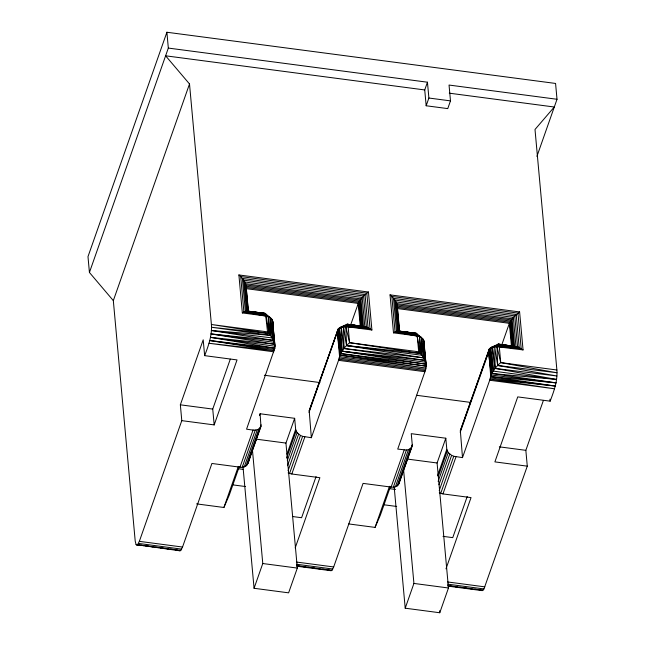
<?xml version="1.0" encoding="UTF-8"?>
<svg xmlns="http://www.w3.org/2000/svg" width="645" height="645" viewBox="0 0 645 645"><rect width="100%" height="100%" fill="white"/><g stroke="black" fill="none" stroke-linecap="round" stroke-linejoin="round"><path stroke-width="0.97" d="M204.642 355.645L203.199 339.826L180.35 404.818L181.785 420.645L214.18 424.91L237.029 359.918L204.642 355.645C208.472 345.736 212.237 335.303 211.399 324.491L189.509 83.971L165.612 55.809L424.732 89.945L426.168 105.764L447.759 108.61L450.484 100.878L449.041 85.051L557.014 99.274L536.914 156.421M189.509 83.971L113.327 300.626L135.216 541.139L136.087 544.646L179.971 550.822L180.785 550.411L182.535 547.041L211.915 463.473L239.988 467.174C249.776 469.028 249.099 456.192 252.09 450.484M247.906 463.578L260.959 426.442L260.096 413.759L294.652 418.315L295.66 429.393L297.103 432.706L300.473 435.44L302.618 436.351L311.35 437.713L338.552 360.337C339.955 353.323 344.108 347.22 349.59 342.697L418.694 351.791C423.934 356.741 428.24 364.554 424.926 371.714L397.723 449.089L406.414 450.017L408.438 449.662L411.389 447.759L412.26 444.752L411.252 433.674L445.8 438.221L446.808 449.299L448.251 452.621L451.629 455.354L453.766 456.257L462.497 457.619L489.708 380.244C491.111 373.237 495.263 367.134 500.746 362.603L556.885 369.996C557.731 380.816 553.966 391.249 550.137 401.158L517.741 396.893L494.892 461.885L527.279 466.158L483.96 588.941L482.275 590.643L447.92 586.12M311.35 437.713L309.189 410.792L338.206 328.91L339.464 327.781L347.107 324.209L366.408 326.886L371.907 329.998L368.448 292.024L238.892 274.955L242.343 312.93L266.095 316.058C269.142 316.453 272.601 318.356 272.827 321.75L274.81 348.163L246.567 429.175C251.066 429.675 258.556 432.021 260.959 426.442M462.497 457.619L460.345 430.707L489.362 348.824L490.611 347.687L496.997 346.696L523.055 349.913L519.604 311.93L390.04 294.87L393.498 332.844L396.538 331.288L398.529 330.982L416.21 333.312L422.725 338.593L423.983 341.656L426.176 366.142L340.737 353.589L338.198 330.361L337.335 331.925L340.076 355.137L425.966 368.077L339.592 356.693L337.335 331.925L337.48 330.321L338.198 330.361C340.584 327.491 344.551 326.475 348.155 326.87L370.028 328.636L366.803 293.177L368.448 292.024M296.773 566.213L331.127 570.736L331.933 570.325L333.683 566.947L363.07 483.387L391.136 487.08C394.555 487.701 399.449 486.04 399.199 481.888M489.708 380.244L554.49 388.782L490.071 379.131L555.305 386.049L490.748 376.607L488.636 350.235L498.73 344.446L517.564 346.8L523.055 349.913M272.827 326.362L272.827 321.75M423.709 343.301L423.983 341.656L423.265 341.624M390.04 294.87C393.813 298.232 398.134 303.069 397.078 308.52L509.365 323.314L513.315 317.364L519.604 311.93M557.014 99.274L555.571 83.447L166.894 32.25L87.986 256.637L89.429 272.464L113.327 300.626M89.429 272.464L168.329 48.077L166.894 32.25M136.78 545.138L137.595 544.719L139.344 541.349L181.785 420.645M214.18 424.91L212.737 409.083L230.289 359.16M196.564 503.882L223.904 507.486L238.36 466.375M239.287 466.577L229.169 495.36L223.904 507.486M239.988 467.174L253.05 430.03M259.451 415.598L260.096 413.759M242.206 467.246L255.259 430.11M244.229 466.891L257.291 429.747M245.922 466.125L258.984 428.981M261.104 424.837L252.405 449.597L262.773 563.528L254.066 588.288L288.613 592.836L297.321 568.076L285.945 443.075L294.652 418.315M247.18 464.989L260.241 427.853M286.952 454.153L295.66 429.393M286.63 457.99L296.103 431.07M287.307 460.562L297.103 432.706M287.493 465.771L298.595 434.198M288.065 470.721L300.473 435.44M309.044 412.397L337.335 331.925M288.13 472.882L289.557 473.486L302.618 436.351M424.732 89.945L427.45 82.205L168.329 48.077M289.557 473.486L291.814 473.994L304.867 436.859M426.168 105.764L428.893 98.032L427.45 82.205M350.558 325.177L358.693 302.295L362.159 297.45L366.803 293.177L240.682 276.568L238.892 274.955M316.058 476.607L301.602 517.725L292.822 516.564M295.176 547.968L319.88 477.695L291.814 473.994M348.695 523.925L375.059 527.4L389.507 486.29M390.443 486.491L380.316 515.274L375.059 527.4M391.136 487.08L404.197 449.944M393.353 487.16L406.414 450.017M395.385 486.806L408.438 449.662M397.078 486.032L410.139 448.896M399.513 481.009L401.69 474.817M402.311 473.051L403.246 470.39M404.842 465.843L408.39 455.757M409.357 453L412.26 444.752M398.328 484.903L411.389 447.759M399.053 483.492L412.115 446.348M394.2 487.136L405.213 608.203L439.769 612.75L448.469 587.99L437.092 462.981L445.8 438.221M437.479 475.833L446.808 449.299M438.439 476.05L447.251 450.976M438.132 481.404L448.251 452.621M438.971 484.75L449.75 454.112M439.221 490.635L451.629 455.354M460.199 432.303L489.353 350.267L491.893 373.503L556.006 382.864L490.748 376.607M439.285 492.796L440.712 493.401L453.766 456.257M440.712 493.401L442.962 493.909L456.023 456.765M405.213 608.203L413.921 583.435L403.552 469.512M501.705 345.091L509.365 323.314L511.404 345.712M467.214 496.521L452.758 537.632L442.994 536.35M445.993 568.826L471.035 497.609L442.962 493.909M527.279 466.158L525.844 450.331L543.396 400.408M309.189 410.792L338.206 328.91L339.584 328.982L342.084 351.203L425.998 364.159L423.644 340.052L424.805 360.337L342.084 351.203L341.407 327.878L339.464 327.781L342.511 326.773M460.345 430.707L489.362 348.824L490.74 348.889L493.24 371.117L556.546 379.429L495.142 368.416L492.562 347.792L490.611 347.687L498.262 344.116L517.564 346.8L514.75 315.873L394.805 300.07L397.618 330.998L416.67 333.634L420.258 353.412L346.534 345.567L343.543 327.128L347.574 324.532L366.408 326.886L363.595 295.958L243.649 280.156L240.682 276.568L243.907 312.019L242.343 312.93M341.407 327.878L343.995 348.502L424.805 360.337L422.725 338.593L423.539 357.87L346.534 345.567L345.841 326.789L347.929 325.443L368.045 327.531L365.046 294.612L242.391 278.455L245.382 311.374L243.907 312.019L266.095 316.058L269.102 333.497L273.649 340.423L275.028 346.236L210.512 337.351L274.843 344.253L272.488 320.138L273.649 340.423L211.052 333.925L274.843 344.253M496.997 346.696L500.746 362.603L556.998 372.77L497.69 365.473L494.699 347.042L495.142 368.416L556.885 375.987L497.69 365.473L496.997 346.696L499.085 345.349L519.201 347.445L516.202 314.518L393.539 298.361L396.538 331.288L417.025 334.545L421.282 337.367L423.539 357.87L343.995 348.502L343.543 327.128L339.464 327.781L347.574 324.532L368.045 327.531M270.126 317.461L270.618 335.327L211.391 330.482L272.383 337.964L270.126 317.461L265.055 313.397L262.507 313.494M415.662 333.586L416.21 333.312L417.509 334.787M268.256 316.566L269.102 333.497L211.512 327.265L270.618 335.327L268.256 316.566L265.877 314.631L245.382 311.374L247.382 311.067L265.055 313.397L247.382 311.067L244.729 281.978L243.649 280.156L246.463 311.092L265.522 313.728L267.86 316.502M360.539 326.435L364.812 326.539L362.159 297.45L244.729 281.978L246.14 286.235L248.502 312.22M507.655 345.591L514.613 346.43L512.098 318.791L396.643 303.577L399.158 331.216L398.529 330.982L395.885 301.892L513.315 317.364L515.96 346.446L513.686 346.631L511.251 319.904L397.054 304.867L399.489 331.586M494.336 346.558L490.611 347.687L498.73 344.446L519.201 347.445M499.609 344.728L497.722 344.398L498.73 344.446L499.303 346.776L521.176 348.542L517.951 313.091L391.838 296.474L395.062 331.933L419.411 336.48L421.774 355.242L346.534 345.567M556.546 379.429L491.893 373.503L490.74 348.889M245.382 311.374L265.522 313.728L267.538 331.885L269.102 333.497L211.399 324.491L267.538 331.885M396.538 331.288L416.67 333.634M273.778 351.799L208.996 343.269L274.141 350.686L209.81 340.544L274.81 348.163L274.456 344.196M243.907 312.019L265.877 314.631M395.062 331.933L417.025 334.545M351.533 325.08L363.466 326.515L360.95 298.877L245.495 283.671L248.011 311.309L250.236 311.906M502.689 344.994L505.672 345.349M488.491 351.831L491.224 375.043L556.006 382.864M246.463 311.092L265.055 313.397M253.09 312.261L254.993 312.494M257.847 312.849L260.701 313.204M262.604 313.438L264.514 313.672L262.571 313.397M397.618 330.998L416.21 333.312L400.11 331.337L407.898 332.473M405.197 332.288L407.1 332.522M409.954 332.876L411.857 333.11M425.998 364.159L340.737 353.589L339.584 328.982M490.418 377.914L555.305 386.049M449.291 93.178L554.289 107.014L535.003 129.484L556.885 369.996M428.893 98.032L450.484 100.878M397.312 307.383L509.84 322.202L511.985 345.736M245.922 288.613L358.209 303.4L360.249 325.798M348.461 324.814L346.567 324.483L347.574 324.532L348.155 326.87L371.907 329.998M393.498 332.844L417.25 335.972L418.694 351.791M211.052 333.925L274.359 342.31L272.488 320.138M342.084 351.203L425.515 362.216L423.644 340.052M339.262 358.007L425.635 369.383M338.915 359.225L425.289 370.601M338.552 360.337L424.926 371.714M264.337 375.237L319.976 382.566M416.485 395.28L470.141 402.343M180.35 404.818L212.737 409.083M499.343 446.84L525.844 450.331M255.339 439.043L285.945 443.075M407.479 459.087L437.092 462.981M238.448 468.754L243.383 469.407M389.604 488.668L395.522 489.45M232.651 484.855L245.535 486.548M383.807 504.769L396.683 506.462M139.344 541.349L182.535 547.041M296.386 562.037L333.683 566.947M447.541 581.951L484.838 586.861M138.473 543.429L181.656 549.121M296.49 564.246L332.812 569.027M447.646 584.16L483.96 588.941M137.595 544.719L180.785 550.411M296.603 565.665L331.933 570.325M447.759 585.579L483.089 590.231M136.087 544.646L139.03 545.033M140.997 545.291L143.94 545.678M145.899 545.936L148.842 546.323M150.809 546.581L152.768 546.839M155.719 547.234L158.662 547.621M160.621 547.879L163.564 548.266M165.531 548.524L168.474 548.911M170.441 549.169L173.384 549.556M175.343 549.814L177.31 550.072M298.038 565.979L299.998 566.237M302.94 566.624L305.891 567.011M307.85 567.269L309.81 567.527M312.761 567.914L314.72 568.172M317.663 568.568L319.63 568.826M322.573 569.212L324.54 569.471M327.483 569.857L329.442 570.115M450.17 586.015L452.137 586.281M455.08 586.668L457.039 586.926M459.982 587.313L461.949 587.571M464.892 587.958L466.859 588.216M469.802 588.603L471.761 588.861M474.712 589.248L476.671 589.506M479.614 589.901L481.581 590.159M262.773 563.528L297.321 568.076M413.921 583.435L448.469 587.99M209.81 340.544L274.488 349.469M517.564 346.8L498.262 344.116L514.613 346.43M366.408 326.886L347.107 324.209L363.466 326.515M502.705 345.091L504.704 345.373M507.696 345.793L509.695 346.067M351.557 325.177L353.549 325.459M355.548 325.741L357.54 326.015M499.085 345.349L521.176 348.542M409.841 332.747L412.752 333.167M347.929 325.443L370.028 328.636M248.011 311.309L260.628 313.115M345.841 326.789L349.59 342.697L420.258 353.412L419.411 336.48M211.391 330.482L273.649 340.423L271.569 318.678L272.383 337.964M210.512 337.351L274.81 348.163M179.27 550.33L179.971 550.822M424.144 347.276L424.466 350.251M424.781 353.234L425.216 357.201M425.426 359.192L426.176 366.142L340.076 355.137L338.198 330.361M272.561 323.387L272.883 326.37M273.206 329.345L273.633 333.32M273.843 335.303L275.028 346.236M549.951 399.182L550.137 401.158M512.856 347.042L510.485 321.057L397.288 306.141L399.561 331.127M499.303 346.776L500.746 362.603M424.071 347.26L424.346 350.235M424.7 354.202L424.974 357.177M425.337 361.136L425.7 365.102M439.584 610.75L439.769 612.75M362.53 326.717L360.103 299.998L245.898 284.953L248.333 311.672M361.7 327.128L359.338 301.142L246.14 286.235L246.164 287.468L358.693 302.295L360.829 325.83M348.155 326.87L349.59 342.697M273.19 330.329L273.464 333.296M273.819 337.262L274.093 340.238M242.955 466.222L254.066 588.288M489.353 350.267L491.224 375.043M492.562 347.792L493.24 371.117M421.282 337.367L421.774 355.242M348.55 324.725L346.567 324.483L348.558 324.766M500.697 344.753L497.722 344.398L500.714 344.809"/></g></svg>
